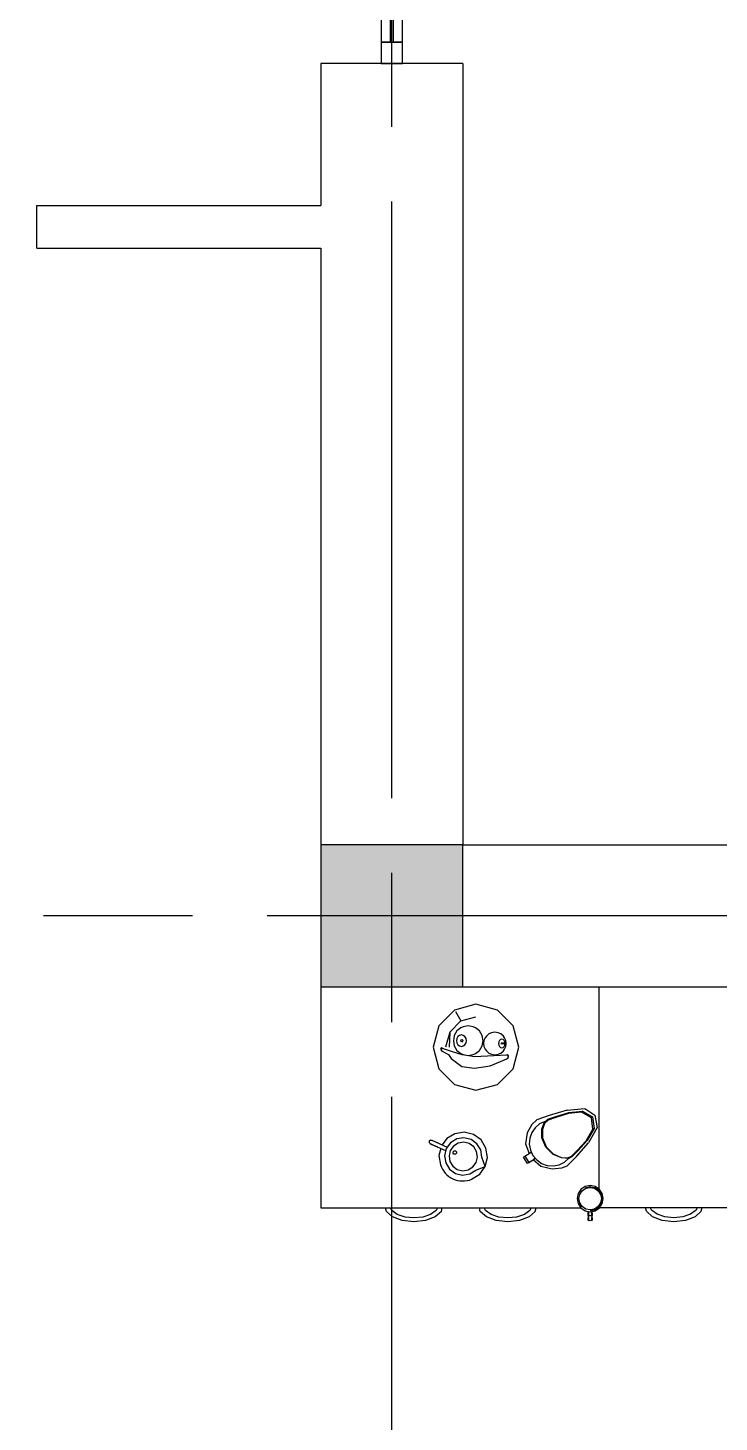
# Model space of a CAD drawing. Header units: inches. Extents: x 2870606 to 3671143, y -733551 to -473558.
# Drawn here: x 3505327 to 3507274, y -513848 to -509923 of the extents above; entities that cross this region are included whole.
import ezdxf

# ---------------------------------------------------------------- set-up
doc = ezdxf.new("R2010")
doc.units = ezdxf.units.IN
doc.header["$MEASUREMENT"] = 0
doc.linetypes.add('ACAD_ISO08W100', pattern=[36, 24, -3, 6, -3])
doc.layers.add('A_Windows', color=160, linetype='Continuous')

# ---------------------------------------------------------------- blocks, each defined once
blk = doc.blocks.new('*U81')
at = {"color": 7, "lineweight": 30}
for points in [[(0, 60), (60, 60), (60, 0), (0, 0)], [(950, 60), (890, 60), (890, 0), (950, 0)]]:
    blk.add_lwpolyline(points, close=True, dxfattribs=at)
at = {"color": 4, "lineweight": 25}
for points in [[(60, 60), (890, 60), (890, 0), (60, 0)], [(60, 35), (890, 35), (890, 25), (60, 25)]]:
    blk.add_lwpolyline(points, close=True, dxfattribs=at)
blk = doc.blocks.new('gfgdfgfrgfrgftrgfvbhj')
for p, q in [((3273850.7, -611538.6), (3276950.7, -611538.6)), ((3273850.7, -611538.6), (3273850.7, -612160.5)), ((3274634.6, -612107.8), (3274634.6, -611538.6)), ((3274287.8, -611587.3), (3274227.3, -611603.5)), ((3274287.8, -611587.3), (3274227.3, -611603.5)), ((3274348.3, -611603.5), (3274287.8, -611587.3)), ((3274348.3, -611603.5), (3274287.8, -611587.3)), ((3274227.3, -611603.5), (3274183, -611647.8)), ((3274227.3, -611603.5), (3274183, -611647.8)), ((3274229.9, -611608), (3274245.1, -611634.3)), ((3274245.1, -611634.3), (3274287.8, -611622.9)), ((3274392.6, -611647.8), (3274348.3, -611603.5)), ((3274392.6, -611647.8), (3274348.3, -611603.5)), ((3274183, -611647.8), (3274166.8, -611708.3)), ((3274183, -611647.8), (3274166.8, -611708.3)), ((3274213.8, -611665.6), (3274202.4, -611708.3)), ((3274213.8, -611665.6), (3274212.7, -611708.3)), ((3274245.1, -611634.3), (3274213.8, -611665.6)), ((3274234, -611662.3), (3274226.7, -611674.9)), ((3274245, -611653.8), (3274234, -611662.3)), ((3274251.9, -611650.9), (3274245, -611653.8)), ((3274265.9, -611647.7), (3274251.9, -611650.9)), ((3274279.9, -611650.9), (3274265.9, -611647.7)), ((3274286.8, -611653.8), (3274279.9, -611650.9)), ((3274297.8, -611662.3), (3274286.8, -611653.8)), ((3274305.1, -611674.9), (3274297.8, -611662.3)), ((3274324.4, -611670.4), (3274317.1, -611676.8)), ((3274331.8, -611668.1), (3274324.4, -611670.4)), ((3274341.1, -611665.7), (3274331.8, -611668.1)), ((3274350.3, -611668.1), (3274341.1, -611665.7)), ((3274357.7, -611670.4), (3274350.3, -611668.1)), ((3274365, -611676.8), (3274357.7, -611670.4)), ((3274408.8, -611708.3), (3274392.6, -611647.8)), ((3274408.8, -611708.3), (3274392.6, -611647.8)), ((3274166.8, -611708.3), (3274183, -611768.8)), ((3274166.8, -611708.3), (3274183, -611768.8)), ((3274189.5, -611710.8), (3274189.2, -611712.8)), ((3274189.2, -611712.8), (3274189.5, -611710.9)), ((3274189.5, -611711.1), (3274189.2, -611712.8)), ((3274189.2, -611712.8), (3274189.5, -611711.3)), ((3274189.2, -611712.8), (3274189.5, -611712)), ((3274189.8, -611710.4), (3274189.5, -611710.8)), ((3274190.1, -611710.1), (3274189.8, -611710.4)), ((3274190.1, -611710.5), (3274189.8, -611710.7)), ((3274189.8, -611710.7), (3274190.1, -611710.9)), ((3274191.1, -611709.9), (3274190.1, -611710.1)), ((3274190.1, -611710.5), (3274190.1, -611710.1)), ((3274190.1, -611710.1), (3274191.4, -611710.1)), ((3274191.1, -611710.4), (3274190.1, -611710.9)), ((3274191.1, -611710.4), (3274190.1, -611710.5)), ((3274190.1, -611710.9), (3274190.1, -611710.5)), ((3274190.1, -611710.9), (3274191.1, -611711.1)), ((3274190.8, -611711), (3274191.1, -611710.4)), ((3274191.1, -611710.1), (3274191.1, -611709.9)), ((3274191.1, -611709.9), (3274192.1, -611710.2)), ((3274191.4, -611710.1), (3274191.1, -611710.4)), ((3274191.1, -611710.4), (3274192.7, -611711.1)), ((3274191.1, -611711.1), (3274191.1, -611710.9)), ((3274191.4, -611710.1), (3274193, -611710.7)), ((3274192.1, -611710.2), (3274192.2, -611710.4)), ((3274193, -611710.7), (3274192.1, -611710.2)), ((3274192.1, -611710.2), (3274192.1, -611710.4)), ((3274192.7, -611710.7), (3274193, -611711.3)), ((3274192.7, -611710.7), (3274193, -611710.9)), ((3274192.7, -611711.1), (3274192.7, -611710.7)), ((3274193, -611710.7), (3274217.7, -611719.1)), ((3274193, -611710.9), (3274193, -611710.7)), ((3274193, -611711.3), (3274193, -611710.9)), ((3274193, -611712), (3274193, -611711.3)), ((3274194.6, -611711.3), (3274194.6, -611712.5)), ((3274226.7, -611674.9), (3274224.1, -611689.8)), ((3274224.1, -611689.8), (3274226.7, -611704.6)), ((3274226.7, -611704.6), (3274234, -611717.3)), ((3274233.8, -611683.6), (3274232.7, -611689.8)), ((3274232.7, -611689.8), (3274233.8, -611695.9)), ((3274236.8, -611678.4), (3274233.8, -611683.6)), ((3274233.8, -611695.9), (3274236.8, -611701.2)), ((3274241.4, -611674.9), (3274236.8, -611678.4)), ((3274236.8, -611701.2), (3274241.4, -611704.6)), ((3274246.8, -611673.7), (3274241.4, -611674.9)), ((3274241.4, -611704.6), (3274246.8, -611705.9)), ((3274245, -611689.8), (3274245.8, -611687.5)), ((3274245.8, -611692), (3274245, -611689.8)), ((3274245.8, -611687.5), (3274247.8, -611686.6)), ((3274247.8, -611692.9), (3274245.8, -611692)), ((3274252.1, -611674.9), (3274246.8, -611673.7)), ((3274246.8, -611705.9), (3274252.1, -611704.6)), ((3274247.8, -611686.6), (3274249.7, -611687.5)), ((3274247.8, -611686.6), (3274248.4, -611686.6)), ((3274249.7, -611692), (3274247.8, -611692.9)), ((3274247.8, -611692.9), (3274248.4, -611692.9)), ((3274249.7, -611687.5), (3274250.5, -611689.8)), ((3274249.7, -611687.5), (3274250.3, -611687.5)), ((3274250.5, -611689.8), (3274249.7, -611692)), ((3274249.7, -611692), (3274250.3, -611692)), ((3274250.5, -611689.8), (3274251.1, -611689.8)), ((3274256.7, -611678.4), (3274252.1, -611674.9)), ((3274252.1, -611704.6), (3274256.7, -611701.2)), ((3274259.7, -611683.6), (3274256.7, -611678.4)), ((3274256.7, -611701.2), (3274259.7, -611695.9)), ((3274260.8, -611689.8), (3274259.7, -611683.6)), ((3274259.7, -611695.9), (3274260.8, -611689.8)), ((3274297.8, -611717.3), (3274305.1, -611704.6)), ((3274307.7, -611689.8), (3274305.1, -611674.9)), ((3274305.1, -611704.6), (3274307.7, -611689.8)), ((3274310.3, -611689.1), (3274309, -611697.8)), ((3274309, -611697.8), (3274310.3, -611706.5)), ((3274314, -611681.7), (3274310.3, -611689.1)), ((3274310.3, -611706.5), (3274314, -611713.9)), ((3274317.1, -611676.8), (3274314, -611681.7)), ((3274352, -611693.1), (3274351.2, -611697.8)), ((3274351.2, -611697.8), (3274352, -611702.5)), ((3274354, -611689.1), (3274352, -611693.1)), ((3274352, -611702.5), (3274354, -611706.5)), ((3274357, -611686.4), (3274354, -611689.1)), ((3274354, -611706.5), (3274357, -611709.2)), ((3274360.5, -611685.5), (3274357, -611686.4)), ((3274357, -611709.2), (3274360.5, -611710.1)), ((3274367.9, -611697.8), (3274357.6, -611697.8)), ((3274357.9, -611696.7), (3274359.6, -611697)), ((3274359.6, -611698.6), (3274357.9, -611698.9)), ((3274360.1, -611696.7), (3274358.7, -611696.3)), ((3274360.1, -611698.9), (3274358.7, -611699.3)), ((3274359.6, -611697), (3274361.6, -611697.2)), ((3274361.6, -611698.5), (3274359.6, -611698.6)), ((3274362, -611696.9), (3274360.1, -611696.7)), ((3274362, -611698.7), (3274360.1, -611698.9)), ((3274364.1, -611686.4), (3274360.5, -611685.5)), ((3274360.5, -611710.1), (3274364.1, -611709.2)), ((3274361.6, -611697.2), (3274363.7, -611697.2)), ((3274363.7, -611698.5), (3274361.6, -611698.5)), ((3274364, -611696.9), (3274362, -611696.9)), ((3274364, -611698.7), (3274362, -611698.7)), ((3274363.7, -611697.2), (3274365.8, -611697)), ((3274365.8, -611698.6), (3274363.7, -611698.5)), ((3274366.2, -611696.7), (3274364, -611696.9)), ((3274366.2, -611698.9), (3274364, -611698.7)), ((3274367.1, -611689.1), (3274364.1, -611686.4)), ((3274364.1, -611709.2), (3274367.1, -611706.5)), ((3274368.1, -611681.7), (3274365, -611676.8)), ((3274365.8, -611697), (3274368.1, -611696.7)), ((3274368.1, -611698.9), (3274365.8, -611698.6)), ((3274368.4, -611696.2), (3274366.2, -611696.7)), ((3274368.4, -611699.4), (3274366.2, -611698.9)), ((3274369.1, -611693.1), (3274367.1, -611689.1)), ((3274367.1, -611706.5), (3274369.1, -611702.5)), ((3274368.1, -611696.7), (3274367.9, -611697.8)), ((3274367.9, -611697.8), (3274368.1, -611698.9)), ((3274371.8, -611689.1), (3274368.1, -611681.7)), ((3274368.1, -611696.7), (3274368.4, -611696.2)), ((3274368.1, -611698.9), (3274368.4, -611699.4)), ((3274368.1, -611713.9), (3274371.8, -611706.5)), ((3274368.4, -611696.2), (3274368.7, -611696.7)), ((3274368.7, -611698.9), (3274368.4, -611699.4)), ((3274368.7, -611696.7), (3274368.9, -611697.8)), ((3274368.9, -611697.8), (3274368.7, -611698.9)), ((3274369.8, -611697.8), (3274369.1, -611693.1)), ((3274369.1, -611702.5), (3274369.8, -611697.8)), ((3274373.1, -611697.8), (3274371.8, -611689.1)), ((3274371.8, -611706.5), (3274373.1, -611697.8)), ((3274392.6, -611768.8), (3274408.8, -611708.3)), ((3274392.6, -611768.8), (3274408.8, -611708.3)), ((3274189.5, -611712.5), (3274189.2, -611712.8)), ((3274189.5, -611714.1), (3274189.2, -611712.8)), ((3274189.2, -611712.8), (3274189.5, -611713.9)), ((3274189.5, -611713.3), (3274189.2, -611712.8)), ((3274189.2, -611712.8), (3274189.5, -611714.1)), ((3274189.2, -611712.8), (3274189.5, -611713.6)), ((3274189.2, -611712.8), (3274189.5, -611712.9)), ((3274189.8, -611714.8), (3274189.5, -611714.1)), ((3274189.5, -611714.1), (3274189.8, -611714.9)), ((3274189.8, -611714.4), (3274190.1, -611715.2)), ((3274189.8, -611714.8), (3274190.1, -611716.1)), ((3274190.1, -611716.1), (3274191.1, -611718.1)), ((3274190.5, -611714.3), (3274190.5, -611715.1)), ((3274190.5, -611715.1), (3274190.5, -611715.4)), ((3274191.1, -611717.9), (3274190.8, -611716.6)), ((3274191, -611717.7), (3274191.1, -611717.9)), ((3274191.1, -611717.9), (3274191.1, -611716.9)), ((3274191.1, -611717.9), (3274193, -611719)), ((3274191.1, -611718.1), (3274191.1, -611717.9)), ((3274191.1, -611718.1), (3274191.2, -611718)), ((3274193, -611719), (3274191.1, -611718.1)), ((3274192.7, -611718.7), (3274192.7, -611718.3)), ((3274193, -611718.5), (3274192.7, -611718.7)), ((3274193, -611719), (3274192.7, -611718.7)), ((3274193, -611718.5), (3274193, -611719)), ((3274193, -611719), (3274210, -611728.4)), ((3274210.4, -611727.4), (3274210, -611728.4)), ((3274210, -611728.4), (3274217.7, -611740.3)), ((3274217.7, -611719.1), (3274248.1, -611728.4)), ((3274217.7, -611740.3), (3274217.7, -611737.2)), ((3274217.7, -611740.3), (3274248.1, -611762.3)), ((3274234, -611717.3), (3274245, -611725.7)), ((3274245, -611725.7), (3274251.9, -611728.7)), ((3274248.1, -611728.4), (3274255.7, -611729.5)), ((3274251.9, -611728.7), (3274265.9, -611731.9)), ((3274265.9, -611731.9), (3274279.9, -611728.7)), ((3274267.9, -611731.4), (3274283.9, -611733.9)), ((3274279.9, -611728.7), (3274286.8, -611725.7)), ((3274283.9, -611733.9), (3274375.1, -611729.8)), ((3274286.8, -611725.7), (3274297.8, -611717.3)), ((3274314, -611713.9), (3274317.1, -611718.8)), ((3274317.1, -611718.8), (3274324.4, -611725.2)), ((3274324.4, -611725.2), (3274331.8, -611727.5)), ((3274328.2, -611760.4), (3274375.1, -611740.9)), ((3274331.8, -611727.5), (3274341.1, -611729.9)), ((3274341.1, -611729.9), (3274350.3, -611727.5)), ((3274350.3, -611727.5), (3274357.7, -611725.2)), ((3274357.7, -611725.2), (3274365, -611718.8)), ((3274365, -611718.8), (3274368.1, -611713.9)), ((3274375.1, -611729.5), (3274377, -611729.4)), ((3274377, -611729.4), (3274375.1, -611729.5)), ((3274375.1, -611729.5), (3274375.1, -611729.5)), ((3274375.1, -611729.5), (3274375.1, -611729.5)), ((3274376.8, -611740.4), (3274375.1, -611741.1)), ((3274375.1, -611741.1), (3274375.1, -611740.6)), ((3274376.9, -611740.1), (3274376.8, -611740.4)), ((3274376.9, -611740), (3274377, -611740.1)), ((3274377, -611740.1), (3274376.9, -611740.1)), ((3274377, -611729.4), (3274377.3, -611729.7)), ((3274377, -611740.1), (3274377.2, -611739.6)), ((3274377.7, -611738.6), (3274377.1, -611739.7)), ((3274377.3, -611729.7), (3274377.5, -611729.7)), ((3274377.9, -611730.8), (3274377.5, -611729.7)), ((3274377.5, -611729.7), (3274378.1, -611730.3)), ((3274377.7, -611738.6), (3274377.9, -611737.8)), ((3274377.9, -611737.8), (3274378.1, -611737.3)), ((3274378.1, -611730.3), (3274378.1, -611731)), ((3274378.1, -611730.3), (3274378.2, -611730.5)), ((3274378.3, -611730.6), (3274378.1, -611730.5)), ((3274378.4, -611735.2), (3274378.1, -611736.5)), ((3274378.1, -611736.3), (3274378.2, -611735.6)), ((3274378.1, -611737.3), (3274378.2, -611736.5)), ((3274378.2, -611730.5), (3274378.3, -611730.6)), ((3274378.4, -611731.1), (3274378.3, -611730.6)), ((3274378.4, -611731.1), (3274378.6, -611731.8)), ((3274378.6, -611731.8), (3274378.4, -611731.1)), ((3274378.4, -611731.3), (3274378.6, -611731.8)), ((3274378.6, -611731.8), (3274378.4, -611731.7)), ((3274378.6, -611731.8), (3274378.4, -611735.2)), ((3274378.4, -611733.1), (3274378.6, -611731.8)), ((3274378.6, -611731.8), (3274378.4, -611733.7)), ((3274378.6, -611731.8), (3274378.4, -611732.1)), ((3274183, -611768.8), (3274227.3, -611813)), ((3274183, -611768.8), (3274227.3, -611813.1)), ((3274248.1, -611762.3), (3274283.9, -611767.5)), ((3274283.9, -611767.5), (3274328.2, -611760.4)), ((3274348.3, -611813), (3274392.6, -611768.8)), ((3274348.3, -611813.1), (3274392.6, -611768.8)), ((3274227.3, -611813), (3274287.8, -611829.2)), ((3274227.3, -611813.1), (3274287.8, -611829.3)), ((3274287.8, -611829.2), (3274348.3, -611813)), ((3274287.8, -611829.3), (3274348.3, -611813.1)), ((3274494.1, -611900.6), (3274459.1, -611912.8)), ((3274489.9, -611911), (3274512.9, -611903.3)), ((3274513, -611905.9), (3274490.7, -611913.3)), ((3274544.4, -611885.8), (3274494.1, -611900.6)), ((3274512.9, -611903.3), (3274549.4, -611891.7)), ((3274548.2, -611894.8), (3274513, -611905.9)), ((3274544.4, -611885.8), (3274594.1, -611880.4)), ((3274585.1, -611891.2), (3274548.2, -611894.8)), ((3274549.4, -611891.7), (3274587.8, -611888)), ((3274587.8, -611888), (3274585.1, -611891.2)), ((3274612.7, -611906.6), (3274585.1, -611891.2)), ((3274587.8, -611888), (3274616.4, -611904)), ((3274594.1, -611880.4), (3274622.5, -611899.7)), ((3274616.4, -611904), (3274612.7, -611906.6)), ((3274616.5, -611938.7), (3274612.7, -611906.6)), ((3274616.4, -611904), (3274620.3, -611937.3)), ((3274622.5, -611899.7), (3274629.1, -611934.5)), ((3274254.5, -611947.4), (3274228.2, -611951.6)), ((3274280.5, -611953.6), (3274254.5, -611947.4)), ((3274445.5, -611925.4), (3274432, -611948.8)), ((3274454.3, -611934.9), (3274444.8, -611948.7)), ((3274459.1, -611912.8), (3274445.5, -611925.4)), ((3274467.1, -611924.1), (3274454.3, -611934.9)), ((3274482.2, -611916.9), (3274467.1, -611924.1)), ((3274473.4, -611939), (3274480, -611920.6)), ((3274473.7, -611962.9), (3274473.4, -611939)), ((3274481.2, -611922.6), (3274474.8, -611940.3)), ((3274474.8, -611940.3), (3274475.1, -611963.4)), ((3274480, -611920.6), (3274489.9, -611911)), ((3274490.7, -611913.3), (3274481.2, -611922.6)), ((3274484.2, -611916.5), (3274482.2, -611916.9)), ((3274598.1, -611971.3), (3274616.5, -611938.7)), ((3274620.3, -611937.3), (3274601.3, -611971.1)), ((3274629.1, -611934.5), (3274605, -611977.2)), ((3274620.3, -611937.3), (3274616.5, -611938.7)), ((3274156.3, -611972.4), (3274156.2, -611976.5)), ((3274156.2, -611976.5), (3274158.9, -611979.4)), ((3274159.3, -611969.7), (3274156.3, -611972.4)), ((3274158.9, -611979.4), (3274163.8, -611981.7)), ((3274159.3, -611969.7), (3274163.3, -611969.9)), ((3274160.4, -611980.1), (3274168.1, -611983.7)), ((3274163.3, -611969.9), (3274206.4, -611989.7)), ((3274163.3, -611969.9), (3274164, -611970.2)), ((3274163.8, -611981.7), (3274202.2, -611999.4)), ((3274164, -611970.2), (3274165.6, -611970.9)), ((3274170.5, -611984.7), (3274179.8, -611989)), ((3274172, -611973.8), (3274194.3, -611984.1)), ((3274205.4, -611965.5), (3274192.5, -611983.3)), ((3274216.1, -611977.1), (3274204.1, -611993.7)), ((3274228.2, -611951.6), (3274205.4, -611965.5)), ((3274224.7, -611986.3), (3274215.5, -611999)), ((3274233.6, -611966.4), (3274216.1, -611977.1)), ((3274238, -611978.1), (3274224.7, -611986.3)), ((3274253.9, -611963.2), (3274233.6, -611966.4)), ((3274253.4, -611975.7), (3274238, -611978.1)), ((3274268.6, -611979.3), (3274253.4, -611975.7)), ((3274273.9, -611967.9), (3274253.9, -611963.2)), ((3274281.3, -611988.5), (3274268.6, -611979.3)), ((3274290.5, -611980), (3274273.9, -611967.9)), ((3274302.1, -611969.3), (3274280.5, -611953.6)), ((3274301.2, -611997.5), (3274290.5, -611980)), ((3274316, -611992), (3274302.1, -611969.3)), ((3274432, -611948.8), (3274427.6, -611980.3)), ((3274427.6, -611980.3), (3274437.2, -612007.3)), ((3274439.2, -611964.5), (3274437.8, -611981.2)), ((3274437.8, -611981.2), (3274440.9, -611997.7)), ((3274444.8, -611948.7), (3274439.2, -611964.5)), ((3274484.4, -611989.4), (3274473.7, -611962.9)), ((3274475.1, -611963.4), (3274485.5, -611988.9)), ((3274571.1, -612016.3), (3274605, -611977.2)), ((3274573, -611998.6), (3274598.1, -611971.3)), ((3274601.3, -611971.1), (3274575.2, -611999.4)), ((3274188.4, -611993), (3274183.5, -612013.1)), ((3274183.5, -612013.1), (3274187.7, -612039.4)), ((3274204.1, -611993.7), (3274199.3, -612013.7)), ((3274199.3, -612013.7), (3274202.5, -612034)), ((3274215.5, -611999), (3274211.8, -612014.2)), ((3274211.8, -612014.2), (3274214.3, -612029.6)), ((3274223.1, -612006.6), (3274223.2, -612002.5)), ((3274225.8, -612009.5), (3274223.1, -612006.6)), ((3274223.2, -612002.5), (3274226.2, -611999.8)), ((3274229.8, -612009.7), (3274225.8, -612009.5)), ((3274226.2, -611999.8), (3274230.2, -612000)), ((3274232.8, -612006.9), (3274229.8, -612009.7)), ((3274230.2, -612000), (3274232.9, -612002.9)), ((3274232.9, -612002.9), (3274232.8, -612006.9)), ((3274289.5, -612001.8), (3274281.3, -611988.5)), ((3274288.3, -612032.5), (3274291.9, -612017.3)), ((3274291.9, -612017.3), (3274289.5, -612001.8)), ((3274304.5, -612017.7), (3274301.2, -611997.5)), ((3274314, -612044.3), (3274304.5, -612017.7)), ((3274314, -612044.3), (3274320.2, -612018.4)), ((3274320.2, -612018.4), (3274316, -611992)), ((3274421.2, -612017.7), (3274425.6, -612014.9)), ((3274432.6, -612035.4), (3274421.2, -612017.7)), ((3274425.6, -612014.9), (3274443.3, -612003.5)), ((3274425.6, -612014.9), (3274437, -612032.6)), ((3274437, -612032.6), (3274454.7, -612021.1)), ((3274440.9, -611997.7), (3274448.1, -612012.9)), ((3274441.4, -612029.7), (3274454.7, -612021.1)), ((3274443.3, -612003.5), (3274444.5, -612005.3)), ((3274448.1, -612012.9), (3274458.9, -612025.6)), ((3274470.2, -612043.8), (3274449.1, -612024.8)), ((3274454.7, -612021.1), (3274449.8, -612024.3)), ((3274454.7, -612021.1), (3274453.5, -612019.2)), ((3274458.9, -612025.6), (3274472.7, -612035.2)), ((3274505.1, -612010), (3274484.4, -611989.4)), ((3274485.5, -611988.9), (3274505.4, -612008.8)), ((3274528.4, -612019.8), (3274505.1, -612010)), ((3274505.4, -612008.8), (3274527.8, -612018.2)), ((3274527.8, -612018.2), (3274546.9, -612019.6)), ((3274548.1, -612021.2), (3274528.4, -612019.8)), ((3274536.9, -612031.9), (3274549.6, -612021)), ((3274543.6, -612043.3), (3274571.1, -612016.3)), ((3274546.9, -612019.6), (3274556.6, -612015.1)), ((3274558.2, -612016.5), (3274548.1, -612021.2)), ((3274549.6, -612021), (3274550.2, -612020.2)), ((3274556.6, -612015.1), (3274573, -611998.6)), ((3274575.2, -611999.4), (3274558.2, -612016.5)), ((3274202.5, -612034), (3274213.3, -612051.5)), ((3274213.3, -612051.5), (3274229.9, -612063.5)), ((3274214.3, -612029.6), (3274222.5, -612042.9)), ((3274222.5, -612042.9), (3274235.1, -612052.1)), ((3274229.9, -612063.5), (3274249.9, -612068.3)), ((3274235.1, -612052.1), (3274250.3, -612055.8)), ((3274249.9, -612068.3), (3274270.1, -612065.1)), ((3274250.3, -612055.8), (3274265.8, -612053.3)), ((3274265.8, -612053.3), (3274279.1, -612045.1)), ((3274270.1, -612065.1), (3274287.6, -612054.3)), ((3274279.1, -612045.1), (3274288.3, -612032.5)), ((3274287.6, -612054.3), (3274314, -612044.3)), ((3274298.4, -612065.9), (3274314, -612044.3)), ((3274437, -612032.6), (3274432.6, -612035.4)), ((3274437, -612032.6), (3274441.4, -612029.7)), ((3274438.6, -612031.5), (3274437, -612032.6)), ((3274502.1, -612051.5), (3274470.2, -612043.8)), ((3274472.7, -612035.2), (3274488.5, -612040.8)), ((3274488.5, -612040.8), (3274505.2, -612042.1)), ((3274529, -612048.6), (3274502.1, -612051.5)), ((3274505.2, -612042.1), (3274521.7, -612039.1)), ((3274521.7, -612039.1), (3274536.9, -612031.9)), ((3274543.6, -612043.3), (3274529, -612048.6)), ((3274275.6, -612079.9), (3274298.4, -612065.9)), ((3274595.4, -612100.5), (3274583.5, -612108.5)), ((3274609.5, -612097.7), (3274595.4, -612100.5)), ((3274596.6, -612103.4), (3274609.5, -612100.9)), ((3274597.4, -612105.4), (3274609.5, -612103)), ((3274623.6, -612100.5), (3274609.5, -612097.7)), ((3274609.5, -612100.9), (3274609.5, -612099.2)), ((3274609.5, -612100.9), (3274622.4, -612103.4)), ((3274609.5, -612103), (3274621.6, -612105.4)), ((3274622.4, -612103.4), (3274623, -612101.9)), ((3274633.3, -612110.7), (3274622.4, -612103.4)), ((3274635.6, -612108.5), (3274623.6, -612100.5)), ((3274575.5, -612120.4), (3274572.7, -612134.5)), ((3274572.7, -612134.5), (3274575.5, -612148.6)), ((3274583.5, -612108.5), (3274575.5, -612120.4)), ((3274577.9, -612134.5), (3274580.3, -612122.5)), ((3274580.3, -612146.6), (3274577.9, -612134.5)), ((3274580.3, -612122.5), (3274587.2, -612112.2)), ((3274587.2, -612112.2), (3274597.4, -612105.4)), ((3274621.6, -612105.4), (3274631.8, -612112.2)), ((3274631.8, -612112.2), (3274638.7, -612122.5)), ((3274633.3, -612110.7), (3274634.5, -612109.5)), ((3274640.6, -612121.7), (3274633.3, -612110.7)), ((3274643.5, -612120.4), (3274635.6, -612108.5)), ((3274638.7, -612122.5), (3274641.1, -612134.5)), ((3274641.1, -612134.5), (3274638.7, -612146.6)), ((3274640.6, -612121.7), (3274642.2, -612121)), ((3274643.2, -612134.5), (3274640.6, -612121.7)), ((3274640.6, -612147.4), (3274643.2, -612134.5)), ((3274643.2, -612134.5), (3274644.9, -612134.5)), ((3274646.4, -612134.5), (3274643.5, -612120.4)), ((3274643.5, -612148.6), (3274646.4, -612134.5)), ((3273850.7, -612160.5), (3274583.4, -612160.5)), ((3274035.9, -612170.9), (3274033.2, -612160.5)), ((3274053, -612186.1), (3274035.9, -612170.9)), ((3274050.5, -612167.6), (3274046.9, -612160.5)), ((3274066.2, -612179), (3274050.5, -612167.6)), ((3274088, -612186.3), (3274066.2, -612179)), ((3274160.1, -612179), (3274138.2, -612186.3)), ((3274175.8, -612167.6), (3274160.1, -612179)), ((3274190.4, -612170.9), (3274173.2, -612186.1)), ((3274179.4, -612160.5), (3274175.8, -612167.6)), ((3274190.4, -612170.9), (3274193, -612160.5)), ((3274299.9, -612170.9), (3274297.3, -612160.5)), ((3274317.1, -612186.1), (3274299.9, -612170.9)), ((3274314.5, -612167.6), (3274310.9, -612160.5)), ((3274330.2, -612179), (3274314.5, -612167.6)), ((3274352.1, -612186.3), (3274330.2, -612179)), ((3274424.1, -612179), (3274402.3, -612186.3)), ((3274439.8, -612167.6), (3274424.1, -612179)), ((3274454.4, -612170.9), (3274437.3, -612186.1)), ((3274443.4, -612160.5), (3274439.8, -612167.6)), ((3274454.4, -612170.9), (3274457.1, -612160.5)), ((3274575.5, -612148.6), (3274583.5, -612160.6)), ((3274587.2, -612156.9), (3274580.3, -612146.6)), ((3274583.5, -612160.6), (3274595.4, -612168.6)), ((3274597.4, -612163.7), (3274587.2, -612156.9)), ((3274595.4, -612168.6), (3274609.5, -612171.4)), ((3274609.5, -612166.1), (3274597.4, -612163.7)), ((3274604.1, -612175.5), (3274604.1, -612170.3)), ((3274604.1, -612175.5), (3274604.8, -612175.1)), ((3274604.1, -612182), (3274604.1, -612175.5)), ((3274604.1, -612182), (3274604.1, -612188.6)), ((3274604.8, -612182), (3274604.1, -612182)), ((3274604.8, -612170.4), (3274604.8, -612175.1)), ((3274604.8, -612175.1), (3274606.7, -612174.9)), ((3274604.8, -612175.1), (3274604.8, -612182)), ((3274604.8, -612182), (3274613.9, -612182)), ((3274604.8, -612189), (3274604.8, -612182)), ((3274609.4, -612171.3), (3274608.3, -612171.1)), ((3274609.5, -612171.4), (3274609.4, -612171.3)), ((3274621.6, -612163.7), (3274609.5, -612166.1)), ((3274609.5, -612168.2), (3274622.4, -612165.6)), ((3274609.5, -612171.4), (3274623.6, -612168.6)), ((3274613.9, -612175.1), (3274612, -612174.9)), ((3274613, -612170.7), (3274613.9, -612170.5)), ((3274613.9, -612170.5), (3274614.2, -612170.4)), ((3274613.9, -612170.5), (3274613.9, -612175.1)), ((3274613.9, -612175.1), (3274614.6, -612175.5)), ((3274613.9, -612182), (3274613.9, -612175.1)), ((3274613.9, -612182), (3274613.9, -612189)), ((3274614.6, -612182), (3274613.9, -612182)), ((3274614.6, -612175.5), (3274614.6, -612170.3)), ((3274614.6, -612175.5), (3274614.6, -612182)), ((3274614.6, -612188.6), (3274614.6, -612182)), ((3274631.8, -612156.9), (3274621.6, -612163.7)), ((3274622.4, -612165.6), (3274633.3, -612158.3)), ((3274622.4, -612165.6), (3274623, -612167.2)), ((3274623.6, -612168.6), (3274635.6, -612160.6)), ((3274638.7, -612146.6), (3274631.8, -612156.9)), ((3274633.3, -612158.3), (3274640.6, -612147.4)), ((3274633.3, -612158.3), (3274634.5, -612159.5)), ((3274635.6, -612160.6), (3274643.5, -612148.6)), ((3274636.1, -612159.8), (3275491.5, -612159.8)), ((3274640.6, -612147.4), (3274642.2, -612148.1)), ((3274767.7, -612170.1), (3274765.1, -612159.8)), ((3274784.9, -612185.3), (3274767.7, -612170.1)), ((3274782.3, -612166.9), (3274778.7, -612159.8)), ((3274798, -612178.2), (3274782.3, -612166.9)), ((3274819.8, -612185.6), (3274798, -612178.2)), ((3274891.9, -612178.2), (3274870, -612185.6)), ((3274907.5, -612166.9), (3274891.9, -612178.2)), ((3274922.1, -612170.1), (3274905, -612185.3)), ((3274911.1, -612159.8), (3274907.5, -612166.9)), ((3274922.1, -612170.1), (3274924.8, -612159.8)), ((3274080.3, -612196.4), (3274053, -612186.1)), ((3274113.1, -612200.1), (3274080.3, -612196.4)), ((3274113.1, -612188.9), (3274088, -612186.3)), ((3274138.2, -612186.3), (3274113.1, -612188.9)), ((3274146, -612196.4), (3274113.1, -612200.1)), ((3274173.2, -612186.1), (3274146, -612196.4)), ((3274344.3, -612196.4), (3274317.1, -612186.1)), ((3274377.2, -612200.1), (3274344.3, -612196.4)), ((3274377.2, -612188.9), (3274352.1, -612186.3)), ((3274402.3, -612186.3), (3274377.2, -612188.9)), ((3274410, -612196.4), (3274377.2, -612200.1)), ((3274437.3, -612186.1), (3274410, -612196.4)), ((3274604.1, -612188.6), (3274604.8, -612189)), ((3274604.1, -612195.2), (3274604.1, -612188.6)), ((3274604.8, -612195.9), (3274604.1, -612195.2)), ((3274606.7, -612189.2), (3274604.8, -612189)), ((3274604.8, -612189), (3274604.8, -612194)), ((3274606.7, -612196.3), (3274604.8, -612195.9)), ((3274609.4, -612196.5), (3274606.7, -612196.3)), ((3274612, -612196.3), (3274609.4, -612196.5)), ((3274613.9, -612189), (3274612, -612189.2)), ((3274613.9, -612195.9), (3274612, -612196.3)), ((3274613.9, -612189), (3274614.6, -612188.6)), ((3274613.9, -612194), (3274613.9, -612189)), ((3274614.6, -612195.2), (3274613.9, -612195.9)), ((3274614.6, -612188.6), (3274614.6, -612193.4)), ((3274614.6, -612193.4), (3274614.6, -612195.2)), ((3274812.1, -612195.7), (3274784.9, -612185.3)), ((3274844.9, -612199.3), (3274812.1, -612195.7)), ((3274844.9, -612188.1), (3274819.8, -612185.6)), ((3274870, -612185.6), (3274844.9, -612188.1)), ((3274877.8, -612195.7), (3274844.9, -612199.3)), ((3274905, -612185.3), (3274877.8, -612195.7))]:
    blk.add_line(p, q)
blk.add_arc((3274250.7, -612018.3), 66.4, 198.5386, 292.0579)

msp = doc.modelspace()

# ---------------------------------------------------------------- hatches: boundary and pattern name
h = msp.add_hatch(color=256)
h.dxf.hatch_style = 1
h.paths.add_polyline_path([(3506552.3, -512623.13), (3506552.3, -512223.13), (3506152.3, -512223.13), (3506152.3, -512623.13)])

# ---------------------------------------------------------------- linework, layer by layer
at = {"color": 252, "linetype": 'ACAD_ISO08W100', "ltscale": 70}
for p, q in [((3506352.3, -524692.02), (3506352.3, -496403.85)), ((3515241.22, -512423.13), (3449347.53, -512423.13))]:
    msp.add_line(p, q, dxfattribs=at)
at = {"lineweight": 30}
for p, q in [((3506152.3, -510023.13), (3506152.3, -510423.13)), ((3506552.3, -510023.13), (3506152.3, -510023.13)), ((3506552.3, -510023.13), (3506552.3, -512223.13)), ((3505352.3, -510423.13), (3506152.3, -510423.13)), ((3505352.3, -510543.13), (3505352.3, -510423.13)), ((3505352.3, -510543.13), (3506152.3, -510543.13)), ((3506152.3, -510543.13), (3506152.3, -512623.13)), ((3506552.3, -512223.13), (3509652.3, -512223.13)), ((3506152.3, -512623.13), (3509252.3, -512623.13))]:
    msp.add_line(p, q, dxfattribs=at)
msp.add_lwpolyline([(3506152.3, -512223.13), (3506152.3, -512623.13), (3506552.3, -512623.13), (3506552.3, -512223.13)], close=True)

# ---------------------------------------------------------------- block references
at = {"color": 1, "lineweight": 35}
msp.add_blockref('gfgdfgfrgfrgftrgfvbhj', (232301.62, 98915.46), dxfattribs=at)
at = {"layer": 'A_Windows', "color": 5, "lineweight": 30, "xscale": -1, "rotation": 269.9999846070635}
msp.add_blockref('*U81', (3506322.3, -510023.13), dxfattribs=at)

doc.saveas('drawing.dxf')
